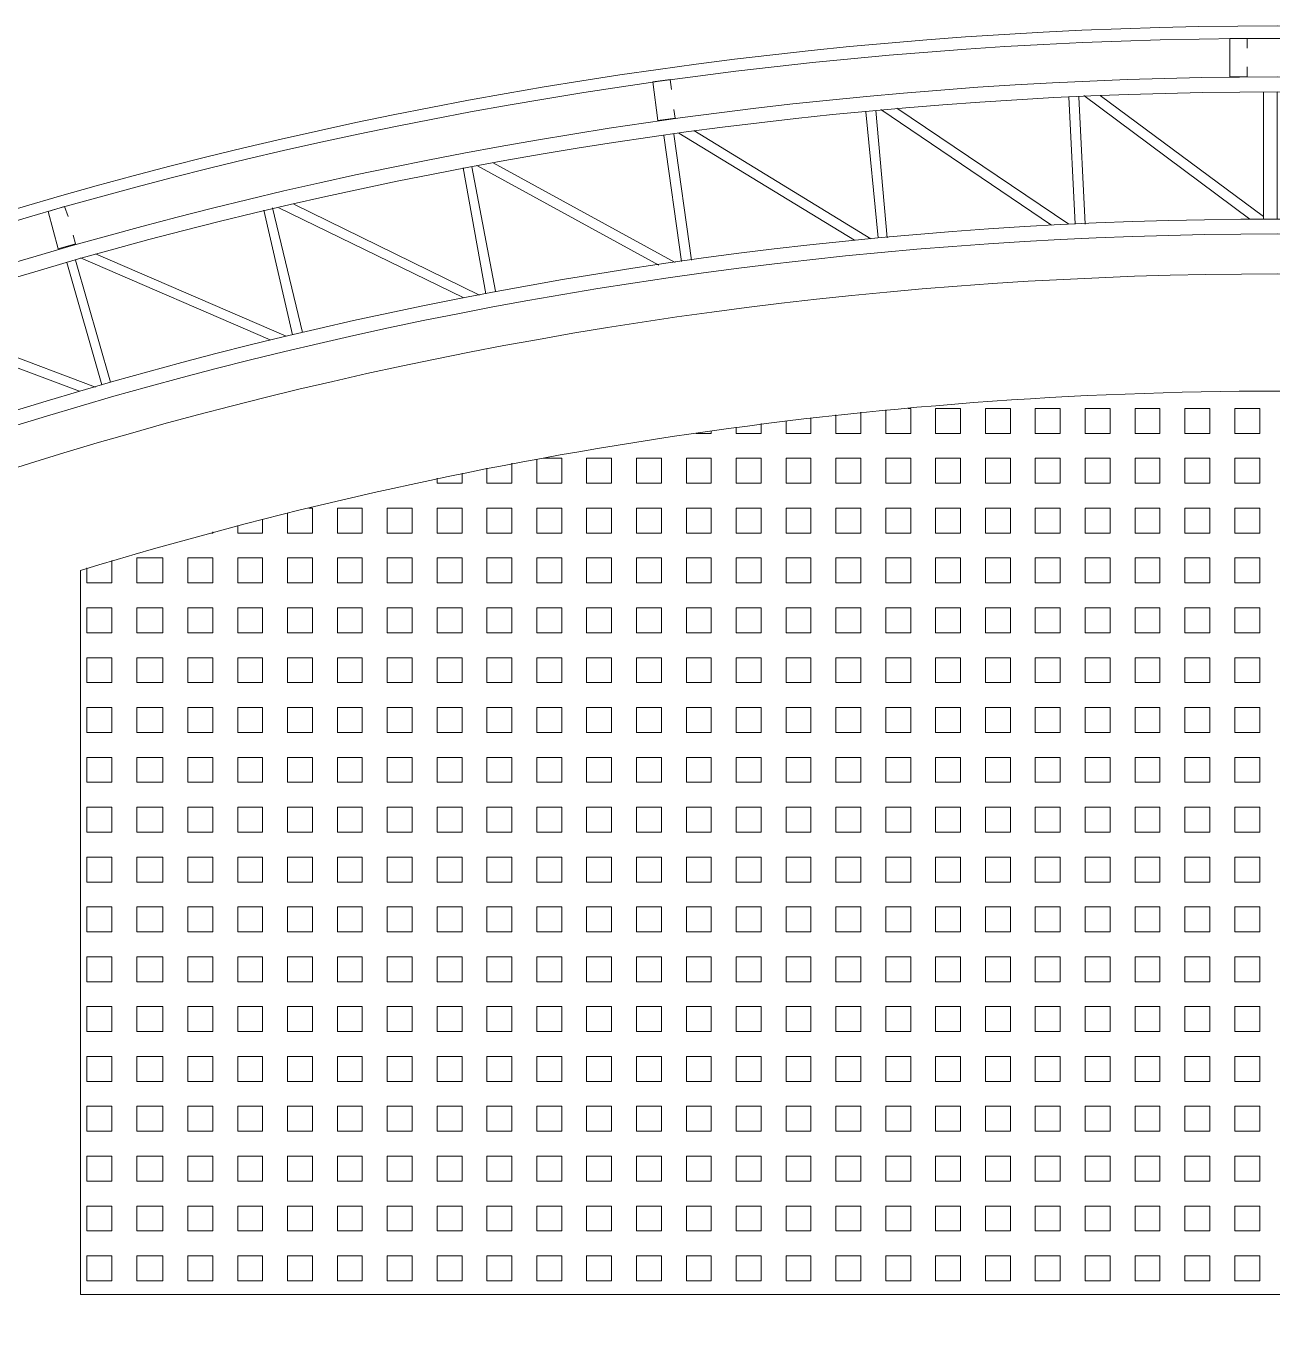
# Model space of a CAD drawing. Header units: millimetres. Extents: x 8 to 69.8, y -142.7 to -115.9.
# Drawn here: x 66.303 to 66.938, y -126.608 to -125.949 of the extents above; entities that cross this region are included whole.
import ezdxf

# ---------------------------------------------------------------- set-up
doc = ezdxf.new("R2010")
doc.units = ezdxf.units.MM
doc.layers.add('PDF3_0', color=7, linetype='Continuous', true_color=0x8e8e8e)
doc.layers.add('PDF3_04-DETALHE', color=7, linetype='Continuous', true_color=0xc6c6c6)

msp = doc.modelspace()

# ---------------------------------------------------------------- linework, layer by layer
at = {"layer": 'PDF3_0', "color": 7, "lineweight": 0}
msp.add_lwpolyline([(68.95576, -127.18679), (68.96084, -127.18425, 0.281491), (66.94026, -125.94854, 0.281232), (64.92031, -127.18425), (64.92539, -127.18679, -0.281529), (66.94026, -125.95489, -0.281207)], format="xyb", close=True, dxfattribs=at)
for points in [[(66.92502, -125.95997), (66.92502, -125.95489), (66.91613, -125.95489), (66.91613, -125.97457), (66.92502, -125.97457), (66.92502, -125.96949)], [(66.63165, -125.98092), (66.63101, -125.97584), (66.62212, -125.97711), (66.62466, -125.9968), (66.63355, -125.99553), (66.63292, -125.99108)], [(66.93328, -126.04696), (66.93328, -125.98219)], [(66.83739, -126.0495), (66.83422, -125.98473)], [(66.84247, -126.0495), (66.8393, -125.98473)], [(66.84184, -125.9841), (66.92629, -126.04696)], [(66.85009, -125.9841), (66.93328, -126.04569)], [(66.73706, -126.05649), (66.73071, -125.99235)], [(66.7415, -126.05649), (66.73579, -125.99172)], [(66.73833, -125.99108), (66.82533, -126.05014)], [(66.74658, -125.99045), (66.83422, -126.0495)], [(66.63546, -126.00315), (66.72499, -126.05776)], [(66.64308, -126.00188), (66.73325, -126.05712)], [(66.63673, -126.06855), (66.62784, -126.00442)], [(66.64181, -126.06792), (66.63292, -126.00378)], [(66.53703, -126.08506), (66.5256, -126.02093)], [(66.54211, -126.08379), (66.53005, -126.02029)], [(66.53259, -126.01966), (66.6253, -126.07046)], [(66.54084, -126.01839), (66.63355, -126.06919)], [(66.32431, -126.04569), (66.3224, -126.04061), (66.31415, -126.04315), (66.31923, -126.0622), (66.32812, -126.05966), (66.32685, -126.05522)], [(66.43861, -126.10602), (66.424, -126.04252)], [(66.44369, -126.10475), (66.42845, -126.04125)], [(66.43162, -126.04125), (66.5256, -126.08697)], [(66.43924, -126.03934), (66.53386, -126.0857)], [(66.34145, -126.13142), (66.32367, -126.06919)], [(66.3459, -126.13015), (66.32812, -126.06792)], [(66.33066, -126.06665), (66.42718, -126.10856)], [(66.33828, -126.06474), (66.43543, -126.10665)], [(66.23922, -126.09522), (66.33828, -126.13269)], [(66.2316, -126.09776), (66.33002, -126.13459)]]:
    msp.add_lwpolyline(points, dxfattribs=at)
for points in [[(68.9056, -127.13599, 0.273254), (66.94026, -125.97457, 0.272971), (64.97492, -127.13599), (65.04541, -127.17473, -0.273469), (66.94026, -126.05458, -0.273204), (68.83575, -127.17473), (68.82622, -127.15758), (68.89607, -127.11885), (68.9056, -127.13599), (68.92084, -127.17473), (68.92084, -127.75449)], [(68.89544, -127.13345, 0.272629), (66.94026, -125.98219, 0.272345), (64.98508, -127.13345), (65.04223, -127.16457, -0.272295), (66.94026, -126.04696), (66.94026, -125.98219), (66.94026, -126.04696, -0.272145), (68.83892, -127.16457)], [(64.96032, -127.25029), (64.96032, -127.17473), (65.06827, -127.17473, -0.271847), (66.94026, -126.0749, -0.272057), (68.81289, -127.17473), (68.92084, -127.17473)], [(67.5505, -126.22603, 0.074043), (66.94026, -126.13459, 0.073846), (66.33066, -126.22603), (66.33066, -126.59497), (67.5505, -126.59497), (67.5505, -126.22603), (67.5505, -126.59497)]]:
    msp.add_lwpolyline(points, format="xyb", dxfattribs=at)
at = {"layer": 'PDF3_04-DETALHE', "lineweight": 0}
for points in [[(66.71547, -126.14666), (66.71547, -126.15618), (66.72817, -126.15618), (66.72817, -126.14539)], [(66.7523, -126.14348), (66.75357, -126.14348), (66.75357, -126.15618), (66.74087, -126.15618), (66.74087, -126.14412)], [(66.64435, -126.15618), (66.65197, -126.15618), (66.65197, -126.15491)], [(66.66467, -126.15301), (66.66467, -126.15618), (66.67737, -126.15618), (66.67737, -126.1511)], [(66.69007, -126.14983), (66.69007, -126.15618), (66.70277, -126.15618), (66.70277, -126.14856)], [(66.53767, -126.17396), (66.53767, -126.18158), (66.55037, -126.18158), (66.55037, -126.17142)], [(66.56624, -126.16888), (66.57577, -126.16888), (66.57577, -126.18158), (66.56307, -126.18158), (66.56307, -126.16952)], [(66.51227, -126.17904), (66.51227, -126.18158), (66.52497, -126.18158), (66.52497, -126.1765)], [(66.44686, -126.19428), (66.44877, -126.19428), (66.44877, -126.20698), (66.43607, -126.20698), (66.43607, -126.19682)], [(66.41067, -126.20317), (66.41067, -126.20698), (66.42337, -126.20698), (66.42337, -126.2)], [(66.39733, -126.20698), (66.39797, -126.20698), (66.39797, -126.20635)], [(66.33383, -126.22476), (66.33383, -126.23238), (66.34653, -126.23238), (66.34653, -126.22095)]]:
    msp.add_lwpolyline(points, dxfattribs=at)
for points in [[(66.77897, -126.14348), (66.77897, -126.15618), (66.76627, -126.15618), (66.76627, -126.14348)], [(66.80437, -126.14348), (66.80437, -126.15618), (66.79167, -126.15618), (66.79167, -126.14348)], [(66.82977, -126.14348), (66.82977, -126.15618), (66.81707, -126.15618), (66.81707, -126.14348)], [(66.85517, -126.14348), (66.85517, -126.15618), (66.84247, -126.15618), (66.84247, -126.14348)], [(66.88057, -126.14348), (66.88057, -126.15618), (66.86787, -126.15618), (66.86787, -126.14348)], [(66.90597, -126.14348), (66.90597, -126.15618), (66.89327, -126.15618), (66.89327, -126.14348)], [(66.93137, -126.14348), (66.93137, -126.15618), (66.91867, -126.15618), (66.91867, -126.14348)], [(66.60117, -126.16888), (66.60117, -126.18158), (66.58847, -126.18158), (66.58847, -126.16888)], [(66.62657, -126.16888), (66.62657, -126.18158), (66.61387, -126.18158), (66.61387, -126.16888)], [(66.65197, -126.16888), (66.65197, -126.18158), (66.63927, -126.18158), (66.63927, -126.16888)], [(66.67737, -126.16888), (66.67737, -126.18158), (66.66467, -126.18158), (66.66467, -126.16888)], [(66.70277, -126.16888), (66.70277, -126.18158), (66.69007, -126.18158), (66.69007, -126.16888)], [(66.72817, -126.16888), (66.72817, -126.18158), (66.71547, -126.18158), (66.71547, -126.16888)], [(66.75357, -126.16888), (66.75357, -126.18158), (66.74087, -126.18158), (66.74087, -126.16888)], [(66.77897, -126.16888), (66.77897, -126.18158), (66.76627, -126.18158), (66.76627, -126.16888)], [(66.80437, -126.16888), (66.80437, -126.18158), (66.79167, -126.18158), (66.79167, -126.16888)], [(66.82977, -126.16888), (66.82977, -126.18158), (66.81707, -126.18158), (66.81707, -126.16888)], [(66.85517, -126.16888), (66.85517, -126.18158), (66.84247, -126.18158), (66.84247, -126.16888)], [(66.88057, -126.16888), (66.88057, -126.18158), (66.86787, -126.18158), (66.86787, -126.16888)], [(66.90597, -126.16888), (66.90597, -126.18158), (66.89327, -126.18158), (66.89327, -126.16888)], [(66.93137, -126.16888), (66.93137, -126.18158), (66.91867, -126.18158), (66.91867, -126.16888)], [(66.47417, -126.19428), (66.47417, -126.20698), (66.46147, -126.20698), (66.46147, -126.19428)], [(66.49957, -126.19428), (66.49957, -126.20698), (66.48687, -126.20698), (66.48687, -126.19428)], [(66.52497, -126.19428), (66.52497, -126.20698), (66.51227, -126.20698), (66.51227, -126.19428)], [(66.55037, -126.19428), (66.55037, -126.20698), (66.53767, -126.20698), (66.53767, -126.19428)], [(66.57577, -126.19428), (66.57577, -126.20698), (66.56307, -126.20698), (66.56307, -126.19428)], [(66.60117, -126.19428), (66.60117, -126.20698), (66.58847, -126.20698), (66.58847, -126.19428)], [(66.62657, -126.19428), (66.62657, -126.20698), (66.61387, -126.20698), (66.61387, -126.19428)], [(66.65197, -126.19428), (66.65197, -126.20698), (66.63927, -126.20698), (66.63927, -126.19428)], [(66.67737, -126.19428), (66.67737, -126.20698), (66.66467, -126.20698), (66.66467, -126.19428)], [(66.70277, -126.19428), (66.70277, -126.20698), (66.69007, -126.20698), (66.69007, -126.19428)], [(66.72817, -126.19428), (66.72817, -126.20698), (66.71547, -126.20698), (66.71547, -126.19428)], [(66.75357, -126.19428), (66.75357, -126.20698), (66.74087, -126.20698), (66.74087, -126.19428)], [(66.77897, -126.19428), (66.77897, -126.20698), (66.76627, -126.20698), (66.76627, -126.19428)], [(66.80437, -126.19428), (66.80437, -126.20698), (66.79167, -126.20698), (66.79167, -126.19428)], [(66.82977, -126.19428), (66.82977, -126.20698), (66.81707, -126.20698), (66.81707, -126.19428)], [(66.85517, -126.19428), (66.85517, -126.20698), (66.84247, -126.20698), (66.84247, -126.19428)], [(66.88057, -126.19428), (66.88057, -126.20698), (66.86787, -126.20698), (66.86787, -126.19428)], [(66.90597, -126.19428), (66.90597, -126.20698), (66.89327, -126.20698), (66.89327, -126.19428)], [(66.93137, -126.19428), (66.93137, -126.20698), (66.91867, -126.20698), (66.91867, -126.19428)], [(66.37257, -126.21968), (66.37257, -126.23238), (66.35923, -126.23238), (66.35923, -126.21968)], [(66.39797, -126.21968), (66.39797, -126.23238), (66.38527, -126.23238), (66.38527, -126.21968)], [(66.42337, -126.21968), (66.42337, -126.23238), (66.41067, -126.23238), (66.41067, -126.21968)], [(66.44877, -126.21968), (66.44877, -126.23238), (66.43607, -126.23238), (66.43607, -126.21968)], [(66.47417, -126.21968), (66.47417, -126.23238), (66.46147, -126.23238), (66.46147, -126.21968)], [(66.49957, -126.21968), (66.49957, -126.23238), (66.48687, -126.23238), (66.48687, -126.21968)], [(66.52497, -126.21968), (66.52497, -126.23238), (66.51227, -126.23238), (66.51227, -126.21968)], [(66.55037, -126.21968), (66.55037, -126.23238), (66.53767, -126.23238), (66.53767, -126.21968)], [(66.57577, -126.21968), (66.57577, -126.23238), (66.56307, -126.23238), (66.56307, -126.21968)], [(66.60117, -126.21968), (66.60117, -126.23238), (66.58847, -126.23238), (66.58847, -126.21968)], [(66.62657, -126.21968), (66.62657, -126.23238), (66.61387, -126.23238), (66.61387, -126.21968)], [(66.65197, -126.21968), (66.65197, -126.23238), (66.63927, -126.23238), (66.63927, -126.21968)], [(66.67737, -126.21968), (66.67737, -126.23238), (66.66467, -126.23238), (66.66467, -126.21968)], [(66.70277, -126.21968), (66.70277, -126.23238), (66.69007, -126.23238), (66.69007, -126.21968)], [(66.72817, -126.21968), (66.72817, -126.23238), (66.71547, -126.23238), (66.71547, -126.21968)], [(66.75357, -126.21968), (66.75357, -126.23238), (66.74087, -126.23238), (66.74087, -126.21968)], [(66.77897, -126.21968), (66.77897, -126.23238), (66.76627, -126.23238), (66.76627, -126.21968)], [(66.80437, -126.21968), (66.80437, -126.23238), (66.79167, -126.23238), (66.79167, -126.21968)], [(66.82977, -126.21968), (66.82977, -126.23238), (66.81707, -126.23238), (66.81707, -126.21968)], [(66.85517, -126.21968), (66.85517, -126.23238), (66.84247, -126.23238), (66.84247, -126.21968)], [(66.88057, -126.21968), (66.88057, -126.23238), (66.86787, -126.23238), (66.86787, -126.21968)], [(66.90597, -126.21968), (66.90597, -126.23238), (66.89327, -126.23238), (66.89327, -126.21968)], [(66.93137, -126.21968), (66.93137, -126.23238), (66.91867, -126.23238), (66.91867, -126.21968)], [(66.34653, -126.24508), (66.34653, -126.25778), (66.33383, -126.25778), (66.33383, -126.24508)], [(66.37257, -126.24508), (66.37257, -126.25778), (66.35923, -126.25778), (66.35923, -126.24508)], [(66.39797, -126.24508), (66.39797, -126.25778), (66.38527, -126.25778), (66.38527, -126.24508)], [(66.42337, -126.24508), (66.42337, -126.25778), (66.41067, -126.25778), (66.41067, -126.24508)], [(66.44877, -126.24508), (66.44877, -126.25778), (66.43607, -126.25778), (66.43607, -126.24508)], [(66.47417, -126.24508), (66.47417, -126.25778), (66.46147, -126.25778), (66.46147, -126.24508)], [(66.49957, -126.24508), (66.49957, -126.25778), (66.48687, -126.25778), (66.48687, -126.24508)], [(66.52497, -126.24508), (66.52497, -126.25778), (66.51227, -126.25778), (66.51227, -126.24508)], [(66.55037, -126.24508), (66.55037, -126.25778), (66.53767, -126.25778), (66.53767, -126.24508)], [(66.57577, -126.24508), (66.57577, -126.25778), (66.56307, -126.25778), (66.56307, -126.24508)], [(66.60117, -126.24508), (66.60117, -126.25778), (66.58847, -126.25778), (66.58847, -126.24508)], [(66.62657, -126.24508), (66.62657, -126.25778), (66.61387, -126.25778), (66.61387, -126.24508)], [(66.65197, -126.24508), (66.65197, -126.25778), (66.63927, -126.25778), (66.63927, -126.24508)], [(66.67737, -126.24508), (66.67737, -126.25778), (66.66467, -126.25778), (66.66467, -126.24508)], [(66.70277, -126.24508), (66.70277, -126.25778), (66.69007, -126.25778), (66.69007, -126.24508)], [(66.72817, -126.24508), (66.72817, -126.25778), (66.71547, -126.25778), (66.71547, -126.24508)], [(66.75357, -126.24508), (66.75357, -126.25778), (66.74087, -126.25778), (66.74087, -126.24508)], [(66.77897, -126.24508), (66.77897, -126.25778), (66.76627, -126.25778), (66.76627, -126.24508)], [(66.80437, -126.24508), (66.80437, -126.25778), (66.79167, -126.25778), (66.79167, -126.24508)], [(66.82977, -126.24508), (66.82977, -126.25778), (66.81707, -126.25778), (66.81707, -126.24508)], [(66.85517, -126.24508), (66.85517, -126.25778), (66.84247, -126.25778), (66.84247, -126.24508)], [(66.88057, -126.24508), (66.88057, -126.25778), (66.86787, -126.25778), (66.86787, -126.24508)], [(66.90597, -126.24508), (66.90597, -126.25778), (66.89327, -126.25778), (66.89327, -126.24508)], [(66.93137, -126.24508), (66.93137, -126.25778), (66.91867, -126.25778), (66.91867, -126.24508)], [(66.34653, -126.27048), (66.34653, -126.28318), (66.33383, -126.28318), (66.33383, -126.27048)], [(66.37257, -126.27048), (66.37257, -126.28318), (66.35923, -126.28318), (66.35923, -126.27048)], [(66.39797, -126.27048), (66.39797, -126.28318), (66.38527, -126.28318), (66.38527, -126.27048)], [(66.42337, -126.27048), (66.42337, -126.28318), (66.41067, -126.28318), (66.41067, -126.27048)], [(66.44877, -126.27048), (66.44877, -126.28318), (66.43607, -126.28318), (66.43607, -126.27048)], [(66.47417, -126.27048), (66.47417, -126.28318), (66.46147, -126.28318), (66.46147, -126.27048)], [(66.49957, -126.27048), (66.49957, -126.28318), (66.48687, -126.28318), (66.48687, -126.27048)], [(66.52497, -126.27048), (66.52497, -126.28318), (66.51227, -126.28318), (66.51227, -126.27048)], [(66.55037, -126.27048), (66.55037, -126.28318), (66.53767, -126.28318), (66.53767, -126.27048)], [(66.57577, -126.27048), (66.57577, -126.28318), (66.56307, -126.28318), (66.56307, -126.27048)], [(66.60117, -126.27048), (66.60117, -126.28318), (66.58847, -126.28318), (66.58847, -126.27048)], [(66.62657, -126.27048), (66.62657, -126.28318), (66.61387, -126.28318), (66.61387, -126.27048)], [(66.65197, -126.27048), (66.65197, -126.28318), (66.63927, -126.28318), (66.63927, -126.27048)], [(66.67737, -126.27048), (66.67737, -126.28318), (66.66467, -126.28318), (66.66467, -126.27048)], [(66.70277, -126.27048), (66.70277, -126.28318), (66.69007, -126.28318), (66.69007, -126.27048)], [(66.72817, -126.27048), (66.72817, -126.28318), (66.71547, -126.28318), (66.71547, -126.27048)], [(66.75357, -126.27048), (66.75357, -126.28318), (66.74087, -126.28318), (66.74087, -126.27048)], [(66.77897, -126.27048), (66.77897, -126.28318), (66.76627, -126.28318), (66.76627, -126.27048)], [(66.80437, -126.27048), (66.80437, -126.28318), (66.79167, -126.28318), (66.79167, -126.27048)], [(66.82977, -126.27048), (66.82977, -126.28318), (66.81707, -126.28318), (66.81707, -126.27048)], [(66.85517, -126.27048), (66.85517, -126.28318), (66.84247, -126.28318), (66.84247, -126.27048)], [(66.88057, -126.27048), (66.88057, -126.28318), (66.86787, -126.28318), (66.86787, -126.27048)], [(66.90597, -126.27048), (66.90597, -126.28318), (66.89327, -126.28318), (66.89327, -126.27048)], [(66.93137, -126.27048), (66.93137, -126.28318), (66.91867, -126.28318), (66.91867, -126.27048)], [(66.34653, -126.29588), (66.34653, -126.30858), (66.33383, -126.30858), (66.33383, -126.29588)], [(66.37257, -126.29588), (66.37257, -126.30858), (66.35923, -126.30858), (66.35923, -126.29588)], [(66.39797, -126.29588), (66.39797, -126.30858), (66.38527, -126.30858), (66.38527, -126.29588)], [(66.42337, -126.29588), (66.42337, -126.30858), (66.41067, -126.30858), (66.41067, -126.29588)], [(66.44877, -126.29588), (66.44877, -126.30858), (66.43607, -126.30858), (66.43607, -126.29588)], [(66.47417, -126.29588), (66.47417, -126.30858), (66.46147, -126.30858), (66.46147, -126.29588)], [(66.49957, -126.29588), (66.49957, -126.30858), (66.48687, -126.30858), (66.48687, -126.29588)], [(66.52497, -126.29588), (66.52497, -126.30858), (66.51227, -126.30858), (66.51227, -126.29588)], [(66.55037, -126.29588), (66.55037, -126.30858), (66.53767, -126.30858), (66.53767, -126.29588)], [(66.57577, -126.29588), (66.57577, -126.30858), (66.56307, -126.30858), (66.56307, -126.29588)], [(66.60117, -126.29588), (66.60117, -126.30858), (66.58847, -126.30858), (66.58847, -126.29588)], [(66.62657, -126.29588), (66.62657, -126.30858), (66.61387, -126.30858), (66.61387, -126.29588)], [(66.65197, -126.29588), (66.65197, -126.30858), (66.63927, -126.30858), (66.63927, -126.29588)], [(66.67737, -126.29588), (66.67737, -126.30858), (66.66467, -126.30858), (66.66467, -126.29588)], [(66.70277, -126.29588), (66.70277, -126.30858), (66.69007, -126.30858), (66.69007, -126.29588)], [(66.72817, -126.29588), (66.72817, -126.30858), (66.71547, -126.30858), (66.71547, -126.29588)], [(66.75357, -126.29588), (66.75357, -126.30858), (66.74087, -126.30858), (66.74087, -126.29588)], [(66.77897, -126.29588), (66.77897, -126.30858), (66.76627, -126.30858), (66.76627, -126.29588)], [(66.80437, -126.29588), (66.80437, -126.30858), (66.79167, -126.30858), (66.79167, -126.29588)], [(66.82977, -126.29588), (66.82977, -126.30858), (66.81707, -126.30858), (66.81707, -126.29588)], [(66.85517, -126.29588), (66.85517, -126.30858), (66.84247, -126.30858), (66.84247, -126.29588)], [(66.88057, -126.29588), (66.88057, -126.30858), (66.86787, -126.30858), (66.86787, -126.29588)], [(66.90597, -126.29588), (66.90597, -126.30858), (66.89327, -126.30858), (66.89327, -126.29588)], [(66.93137, -126.29588), (66.93137, -126.30858), (66.91867, -126.30858), (66.91867, -126.29588)], [(66.34653, -126.32128), (66.34653, -126.33398), (66.33383, -126.33398), (66.33383, -126.32128)], [(66.37257, -126.32128), (66.37257, -126.33398), (66.35923, -126.33398), (66.35923, -126.32128)], [(66.39797, -126.32128), (66.39797, -126.33398), (66.38527, -126.33398), (66.38527, -126.32128)], [(66.42337, -126.32128), (66.42337, -126.33398), (66.41067, -126.33398), (66.41067, -126.32128)], [(66.44877, -126.32128), (66.44877, -126.33398), (66.43607, -126.33398), (66.43607, -126.32128)], [(66.47417, -126.32128), (66.47417, -126.33398), (66.46147, -126.33398), (66.46147, -126.32128)], [(66.49957, -126.32128), (66.49957, -126.33398), (66.48687, -126.33398), (66.48687, -126.32128)], [(66.52497, -126.32128), (66.52497, -126.33398), (66.51227, -126.33398), (66.51227, -126.32128)], [(66.55037, -126.32128), (66.55037, -126.33398), (66.53767, -126.33398), (66.53767, -126.32128)], [(66.57577, -126.32128), (66.57577, -126.33398), (66.56307, -126.33398), (66.56307, -126.32128)], [(66.60117, -126.32128), (66.60117, -126.33398), (66.58847, -126.33398), (66.58847, -126.32128)], [(66.62657, -126.32128), (66.62657, -126.33398), (66.61387, -126.33398), (66.61387, -126.32128)], [(66.65197, -126.32128), (66.65197, -126.33398), (66.63927, -126.33398), (66.63927, -126.32128)], [(66.67737, -126.32128), (66.67737, -126.33398), (66.66467, -126.33398), (66.66467, -126.32128)], [(66.70277, -126.32128), (66.70277, -126.33398), (66.69007, -126.33398), (66.69007, -126.32128)], [(66.72817, -126.32128), (66.72817, -126.33398), (66.71547, -126.33398), (66.71547, -126.32128)], [(66.75357, -126.32128), (66.75357, -126.33398), (66.74087, -126.33398), (66.74087, -126.32128)], [(66.77897, -126.32128), (66.77897, -126.33398), (66.76627, -126.33398), (66.76627, -126.32128)], [(66.80437, -126.32128), (66.80437, -126.33398), (66.79167, -126.33398), (66.79167, -126.32128)], [(66.82977, -126.32128), (66.82977, -126.33398), (66.81707, -126.33398), (66.81707, -126.32128)], [(66.85517, -126.32128), (66.85517, -126.33398), (66.84247, -126.33398), (66.84247, -126.32128)], [(66.88057, -126.32128), (66.88057, -126.33398), (66.86787, -126.33398), (66.86787, -126.32128)], [(66.90597, -126.32128), (66.90597, -126.33398), (66.89327, -126.33398), (66.89327, -126.32128)], [(66.93137, -126.32128), (66.93137, -126.33398), (66.91867, -126.33398), (66.91867, -126.32128)], [(66.34653, -126.34668), (66.34653, -126.35938), (66.33383, -126.35938), (66.33383, -126.34668)], [(66.37257, -126.34668), (66.37257, -126.35938), (66.35923, -126.35938), (66.35923, -126.34668)], [(66.39797, -126.34668), (66.39797, -126.35938), (66.38527, -126.35938), (66.38527, -126.34668)], [(66.42337, -126.34668), (66.42337, -126.35938), (66.41067, -126.35938), (66.41067, -126.34668)], [(66.44877, -126.34668), (66.44877, -126.35938), (66.43607, -126.35938), (66.43607, -126.34668)], [(66.47417, -126.34668), (66.47417, -126.35938), (66.46147, -126.35938), (66.46147, -126.34668)], [(66.49957, -126.34668), (66.49957, -126.35938), (66.48687, -126.35938), (66.48687, -126.34668)], [(66.52497, -126.34668), (66.52497, -126.35938), (66.51227, -126.35938), (66.51227, -126.34668)], [(66.55037, -126.34668), (66.55037, -126.35938), (66.53767, -126.35938), (66.53767, -126.34668)], [(66.57577, -126.34668), (66.57577, -126.35938), (66.56307, -126.35938), (66.56307, -126.34668)], [(66.60117, -126.34668), (66.60117, -126.35938), (66.58847, -126.35938), (66.58847, -126.34668)], [(66.62657, -126.34668), (66.62657, -126.35938), (66.61387, -126.35938), (66.61387, -126.34668)], [(66.65197, -126.34668), (66.65197, -126.35938), (66.63927, -126.35938), (66.63927, -126.34668)], [(66.67737, -126.34668), (66.67737, -126.35938), (66.66467, -126.35938), (66.66467, -126.34668)], [(66.70277, -126.34668), (66.70277, -126.35938), (66.69007, -126.35938), (66.69007, -126.34668)], [(66.72817, -126.34668), (66.72817, -126.35938), (66.71547, -126.35938), (66.71547, -126.34668)], [(66.75357, -126.34668), (66.75357, -126.35938), (66.74087, -126.35938), (66.74087, -126.34668)], [(66.77897, -126.34668), (66.77897, -126.35938), (66.76627, -126.35938), (66.76627, -126.34668)], [(66.80437, -126.34668), (66.80437, -126.35938), (66.79167, -126.35938), (66.79167, -126.34668)], [(66.82977, -126.34668), (66.82977, -126.35938), (66.81707, -126.35938), (66.81707, -126.34668)], [(66.85517, -126.34668), (66.85517, -126.35938), (66.84247, -126.35938), (66.84247, -126.34668)], [(66.88057, -126.34668), (66.88057, -126.35938), (66.86787, -126.35938), (66.86787, -126.34668)], [(66.90597, -126.34668), (66.90597, -126.35938), (66.89327, -126.35938), (66.89327, -126.34668)], [(66.93137, -126.34668), (66.93137, -126.35938), (66.91867, -126.35938), (66.91867, -126.34668)], [(66.34653, -126.37208), (66.34653, -126.38478), (66.33383, -126.38478), (66.33383, -126.37208)], [(66.37257, -126.37208), (66.37257, -126.38478), (66.35923, -126.38478), (66.35923, -126.37208)], [(66.39797, -126.37208), (66.39797, -126.38478), (66.38527, -126.38478), (66.38527, -126.37208)], [(66.42337, -126.37208), (66.42337, -126.38478), (66.41067, -126.38478), (66.41067, -126.37208)], [(66.44877, -126.37208), (66.44877, -126.38478), (66.43607, -126.38478), (66.43607, -126.37208)], [(66.47417, -126.37208), (66.47417, -126.38478), (66.46147, -126.38478), (66.46147, -126.37208)], [(66.49957, -126.37208), (66.49957, -126.38478), (66.48687, -126.38478), (66.48687, -126.37208)], [(66.52497, -126.37208), (66.52497, -126.38478), (66.51227, -126.38478), (66.51227, -126.37208)], [(66.55037, -126.37208), (66.55037, -126.38478), (66.53767, -126.38478), (66.53767, -126.37208)], [(66.57577, -126.37208), (66.57577, -126.38478), (66.56307, -126.38478), (66.56307, -126.37208)], [(66.60117, -126.37208), (66.60117, -126.38478), (66.58847, -126.38478), (66.58847, -126.37208)], [(66.62657, -126.37208), (66.62657, -126.38478), (66.61387, -126.38478), (66.61387, -126.37208)], [(66.65197, -126.37208), (66.65197, -126.38478), (66.63927, -126.38478), (66.63927, -126.37208)], [(66.67737, -126.37208), (66.67737, -126.38478), (66.66467, -126.38478), (66.66467, -126.37208)], [(66.70277, -126.37208), (66.70277, -126.38478), (66.69007, -126.38478), (66.69007, -126.37208)], [(66.72817, -126.37208), (66.72817, -126.38478), (66.71547, -126.38478), (66.71547, -126.37208)], [(66.75357, -126.37208), (66.75357, -126.38478), (66.74087, -126.38478), (66.74087, -126.37208)], [(66.77897, -126.37208), (66.77897, -126.38478), (66.76627, -126.38478), (66.76627, -126.37208)], [(66.80437, -126.37208), (66.80437, -126.38478), (66.79167, -126.38478), (66.79167, -126.37208)], [(66.82977, -126.37208), (66.82977, -126.38478), (66.81707, -126.38478), (66.81707, -126.37208)], [(66.85517, -126.37208), (66.85517, -126.38478), (66.84247, -126.38478), (66.84247, -126.37208)], [(66.88057, -126.37208), (66.88057, -126.38478), (66.86787, -126.38478), (66.86787, -126.37208)], [(66.90597, -126.37208), (66.90597, -126.38478), (66.89327, -126.38478), (66.89327, -126.37208)], [(66.93137, -126.37208), (66.93137, -126.38478), (66.91867, -126.38478), (66.91867, -126.37208)], [(66.34653, -126.39748), (66.34653, -126.41018), (66.33383, -126.41018), (66.33383, -126.39748)], [(66.37257, -126.39748), (66.37257, -126.41018), (66.35923, -126.41018), (66.35923, -126.39748)], [(66.39797, -126.39748), (66.39797, -126.41018), (66.38527, -126.41018), (66.38527, -126.39748)], [(66.42337, -126.39748), (66.42337, -126.41018), (66.41067, -126.41018), (66.41067, -126.39748)], [(66.44877, -126.39748), (66.44877, -126.41018), (66.43607, -126.41018), (66.43607, -126.39748)], [(66.47417, -126.39748), (66.47417, -126.41018), (66.46147, -126.41018), (66.46147, -126.39748)], [(66.49957, -126.39748), (66.49957, -126.41018), (66.48687, -126.41018), (66.48687, -126.39748)], [(66.52497, -126.39748), (66.52497, -126.41018), (66.51227, -126.41018), (66.51227, -126.39748)], [(66.55037, -126.39748), (66.55037, -126.41018), (66.53767, -126.41018), (66.53767, -126.39748)], [(66.57577, -126.39748), (66.57577, -126.41018), (66.56307, -126.41018), (66.56307, -126.39748)], [(66.60117, -126.39748), (66.60117, -126.41018), (66.58847, -126.41018), (66.58847, -126.39748)], [(66.62657, -126.39748), (66.62657, -126.41018), (66.61387, -126.41018), (66.61387, -126.39748)], [(66.65197, -126.39748), (66.65197, -126.41018), (66.63927, -126.41018), (66.63927, -126.39748)], [(66.67737, -126.39748), (66.67737, -126.41018), (66.66467, -126.41018), (66.66467, -126.39748)], [(66.70277, -126.39748), (66.70277, -126.41018), (66.69007, -126.41018), (66.69007, -126.39748)], [(66.72817, -126.39748), (66.72817, -126.41018), (66.71547, -126.41018), (66.71547, -126.39748)], [(66.75357, -126.39748), (66.75357, -126.41018), (66.74087, -126.41018), (66.74087, -126.39748)], [(66.77897, -126.39748), (66.77897, -126.41018), (66.76627, -126.41018), (66.76627, -126.39748)], [(66.80437, -126.39748), (66.80437, -126.41018), (66.79167, -126.41018), (66.79167, -126.39748)], [(66.82977, -126.39748), (66.82977, -126.41018), (66.81707, -126.41018), (66.81707, -126.39748)], [(66.85517, -126.39748), (66.85517, -126.41018), (66.84247, -126.41018), (66.84247, -126.39748)], [(66.88057, -126.39748), (66.88057, -126.41018), (66.86787, -126.41018), (66.86787, -126.39748)], [(66.90597, -126.39748), (66.90597, -126.41018), (66.89327, -126.41018), (66.89327, -126.39748)], [(66.93137, -126.39748), (66.93137, -126.41018), (66.91867, -126.41018), (66.91867, -126.39748)], [(66.34653, -126.42288), (66.34653, -126.43558), (66.33383, -126.43558), (66.33383, -126.42288)], [(66.37257, -126.42288), (66.37257, -126.43558), (66.35923, -126.43558), (66.35923, -126.42288)], [(66.39797, -126.42288), (66.39797, -126.43558), (66.38527, -126.43558), (66.38527, -126.42288)], [(66.42337, -126.42288), (66.42337, -126.43558), (66.41067, -126.43558), (66.41067, -126.42288)], [(66.44877, -126.42288), (66.44877, -126.43558), (66.43607, -126.43558), (66.43607, -126.42288)], [(66.47417, -126.42288), (66.47417, -126.43558), (66.46147, -126.43558), (66.46147, -126.42288)], [(66.49957, -126.42288), (66.49957, -126.43558), (66.48687, -126.43558), (66.48687, -126.42288)], [(66.52497, -126.42288), (66.52497, -126.43558), (66.51227, -126.43558), (66.51227, -126.42288)], [(66.55037, -126.42288), (66.55037, -126.43558), (66.53767, -126.43558), (66.53767, -126.42288)], [(66.57577, -126.42288), (66.57577, -126.43558), (66.56307, -126.43558), (66.56307, -126.42288)], [(66.60117, -126.42288), (66.60117, -126.43558), (66.58847, -126.43558), (66.58847, -126.42288)], [(66.62657, -126.42288), (66.62657, -126.43558), (66.61387, -126.43558), (66.61387, -126.42288)], [(66.65197, -126.42288), (66.65197, -126.43558), (66.63927, -126.43558), (66.63927, -126.42288)], [(66.67737, -126.42288), (66.67737, -126.43558), (66.66467, -126.43558), (66.66467, -126.42288)], [(66.70277, -126.42288), (66.70277, -126.43558), (66.69007, -126.43558), (66.69007, -126.42288)], [(66.72817, -126.42288), (66.72817, -126.43558), (66.71547, -126.43558), (66.71547, -126.42288)], [(66.75357, -126.42288), (66.75357, -126.43558), (66.74087, -126.43558), (66.74087, -126.42288)], [(66.77897, -126.42288), (66.77897, -126.43558), (66.76627, -126.43558), (66.76627, -126.42288)], [(66.80437, -126.42288), (66.80437, -126.43558), (66.79167, -126.43558), (66.79167, -126.42288)], [(66.82977, -126.42288), (66.82977, -126.43558), (66.81707, -126.43558), (66.81707, -126.42288)], [(66.85517, -126.42288), (66.85517, -126.43558), (66.84247, -126.43558), (66.84247, -126.42288)], [(66.88057, -126.42288), (66.88057, -126.43558), (66.86787, -126.43558), (66.86787, -126.42288)], [(66.90597, -126.42288), (66.90597, -126.43558), (66.89327, -126.43558), (66.89327, -126.42288)], [(66.93137, -126.42288), (66.93137, -126.43558), (66.91867, -126.43558), (66.91867, -126.42288)], [(66.34653, -126.44828), (66.34653, -126.46098), (66.33383, -126.46098), (66.33383, -126.44828)], [(66.37257, -126.44828), (66.37257, -126.46098), (66.35923, -126.46098), (66.35923, -126.44828)], [(66.39797, -126.44828), (66.39797, -126.46098), (66.38527, -126.46098), (66.38527, -126.44828)], [(66.42337, -126.44828), (66.42337, -126.46098), (66.41067, -126.46098), (66.41067, -126.44828)], [(66.44877, -126.44828), (66.44877, -126.46098), (66.43607, -126.46098), (66.43607, -126.44828)], [(66.47417, -126.44828), (66.47417, -126.46098), (66.46147, -126.46098), (66.46147, -126.44828)], [(66.49957, -126.44828), (66.49957, -126.46098), (66.48687, -126.46098), (66.48687, -126.44828)], [(66.52497, -126.44828), (66.52497, -126.46098), (66.51227, -126.46098), (66.51227, -126.44828)], [(66.55037, -126.44828), (66.55037, -126.46098), (66.53767, -126.46098), (66.53767, -126.44828)], [(66.57577, -126.44828), (66.57577, -126.46098), (66.56307, -126.46098), (66.56307, -126.44828)], [(66.60117, -126.44828), (66.60117, -126.46098), (66.58847, -126.46098), (66.58847, -126.44828)], [(66.62657, -126.44828), (66.62657, -126.46098), (66.61387, -126.46098), (66.61387, -126.44828)], [(66.65197, -126.44828), (66.65197, -126.46098), (66.63927, -126.46098), (66.63927, -126.44828)], [(66.67737, -126.44828), (66.67737, -126.46098), (66.66467, -126.46098), (66.66467, -126.44828)], [(66.70277, -126.44828), (66.70277, -126.46098), (66.69007, -126.46098), (66.69007, -126.44828)], [(66.72817, -126.44828), (66.72817, -126.46098), (66.71547, -126.46098), (66.71547, -126.44828)], [(66.75357, -126.44828), (66.75357, -126.46098), (66.74087, -126.46098), (66.74087, -126.44828)], [(66.77897, -126.44828), (66.77897, -126.46098), (66.76627, -126.46098), (66.76627, -126.44828)], [(66.80437, -126.44828), (66.80437, -126.46098), (66.79167, -126.46098), (66.79167, -126.44828)], [(66.82977, -126.44828), (66.82977, -126.46098), (66.81707, -126.46098), (66.81707, -126.44828)], [(66.85517, -126.44828), (66.85517, -126.46098), (66.84247, -126.46098), (66.84247, -126.44828)], [(66.88057, -126.44828), (66.88057, -126.46098), (66.86787, -126.46098), (66.86787, -126.44828)], [(66.90597, -126.44828), (66.90597, -126.46098), (66.89327, -126.46098), (66.89327, -126.44828)], [(66.93137, -126.44828), (66.93137, -126.46098), (66.91867, -126.46098), (66.91867, -126.44828)], [(66.34653, -126.47368), (66.34653, -126.48638), (66.33383, -126.48638), (66.33383, -126.47368)], [(66.37257, -126.47368), (66.37257, -126.48638), (66.35923, -126.48638), (66.35923, -126.47368)], [(66.39797, -126.47368), (66.39797, -126.48638), (66.38527, -126.48638), (66.38527, -126.47368)], [(66.42337, -126.47368), (66.42337, -126.48638), (66.41067, -126.48638), (66.41067, -126.47368)], [(66.44877, -126.47368), (66.44877, -126.48638), (66.43607, -126.48638), (66.43607, -126.47368)], [(66.47417, -126.47368), (66.47417, -126.48638), (66.46147, -126.48638), (66.46147, -126.47368)], [(66.49957, -126.47368), (66.49957, -126.48638), (66.48687, -126.48638), (66.48687, -126.47368)], [(66.52497, -126.47368), (66.52497, -126.48638), (66.51227, -126.48638), (66.51227, -126.47368)], [(66.55037, -126.47368), (66.55037, -126.48638), (66.53767, -126.48638), (66.53767, -126.47368)], [(66.57577, -126.47368), (66.57577, -126.48638), (66.56307, -126.48638), (66.56307, -126.47368)], [(66.60117, -126.47368), (66.60117, -126.48638), (66.58847, -126.48638), (66.58847, -126.47368)], [(66.62657, -126.47368), (66.62657, -126.48638), (66.61387, -126.48638), (66.61387, -126.47368)], [(66.65197, -126.47368), (66.65197, -126.48638), (66.63927, -126.48638), (66.63927, -126.47368)], [(66.67737, -126.47368), (66.67737, -126.48638), (66.66467, -126.48638), (66.66467, -126.47368)], [(66.70277, -126.47368), (66.70277, -126.48638), (66.69007, -126.48638), (66.69007, -126.47368)], [(66.72817, -126.47368), (66.72817, -126.48638), (66.71547, -126.48638), (66.71547, -126.47368)], [(66.75357, -126.47368), (66.75357, -126.48638), (66.74087, -126.48638), (66.74087, -126.47368)], [(66.77897, -126.47368), (66.77897, -126.48638), (66.76627, -126.48638), (66.76627, -126.47368)], [(66.80437, -126.47368), (66.80437, -126.48638), (66.79167, -126.48638), (66.79167, -126.47368)], [(66.82977, -126.47368), (66.82977, -126.48638), (66.81707, -126.48638), (66.81707, -126.47368)], [(66.85517, -126.47368), (66.85517, -126.48638), (66.84247, -126.48638), (66.84247, -126.47368)], [(66.88057, -126.47368), (66.88057, -126.48638), (66.86787, -126.48638), (66.86787, -126.47368)], [(66.90597, -126.47368), (66.90597, -126.48638), (66.89327, -126.48638), (66.89327, -126.47368)], [(66.93137, -126.47368), (66.93137, -126.48638), (66.91867, -126.48638), (66.91867, -126.47368)], [(66.34653, -126.49908), (66.34653, -126.51178), (66.33383, -126.51178), (66.33383, -126.49908)], [(66.37257, -126.49908), (66.37257, -126.51178), (66.35923, -126.51178), (66.35923, -126.49908)], [(66.39797, -126.49908), (66.39797, -126.51178), (66.38527, -126.51178), (66.38527, -126.49908)], [(66.42337, -126.49908), (66.42337, -126.51178), (66.41067, -126.51178), (66.41067, -126.49908)], [(66.44877, -126.49908), (66.44877, -126.51178), (66.43607, -126.51178), (66.43607, -126.49908)], [(66.47417, -126.49908), (66.47417, -126.51178), (66.46147, -126.51178), (66.46147, -126.49908)], [(66.49957, -126.49908), (66.49957, -126.51178), (66.48687, -126.51178), (66.48687, -126.49908)], [(66.52497, -126.49908), (66.52497, -126.51178), (66.51227, -126.51178), (66.51227, -126.49908)], [(66.55037, -126.49908), (66.55037, -126.51178), (66.53767, -126.51178), (66.53767, -126.49908)], [(66.57577, -126.49908), (66.57577, -126.51178), (66.56307, -126.51178), (66.56307, -126.49908)], [(66.60117, -126.49908), (66.60117, -126.51178), (66.58847, -126.51178), (66.58847, -126.49908)], [(66.62657, -126.49908), (66.62657, -126.51178), (66.61387, -126.51178), (66.61387, -126.49908)], [(66.65197, -126.49908), (66.65197, -126.51178), (66.63927, -126.51178), (66.63927, -126.49908)], [(66.67737, -126.49908), (66.67737, -126.51178), (66.66467, -126.51178), (66.66467, -126.49908)], [(66.70277, -126.49908), (66.70277, -126.51178), (66.69007, -126.51178), (66.69007, -126.49908)], [(66.72817, -126.49908), (66.72817, -126.51178), (66.71547, -126.51178), (66.71547, -126.49908)], [(66.75357, -126.49908), (66.75357, -126.51178), (66.74087, -126.51178), (66.74087, -126.49908)], [(66.77897, -126.49908), (66.77897, -126.51178), (66.76627, -126.51178), (66.76627, -126.49908)], [(66.80437, -126.49908), (66.80437, -126.51178), (66.79167, -126.51178), (66.79167, -126.49908)], [(66.82977, -126.49908), (66.82977, -126.51178), (66.81707, -126.51178), (66.81707, -126.49908)], [(66.85517, -126.49908), (66.85517, -126.51178), (66.84247, -126.51178), (66.84247, -126.49908)], [(66.88057, -126.49908), (66.88057, -126.51178), (66.86787, -126.51178), (66.86787, -126.49908)], [(66.90597, -126.49908), (66.90597, -126.51178), (66.89327, -126.51178), (66.89327, -126.49908)], [(66.93137, -126.49908), (66.93137, -126.51178), (66.91867, -126.51178), (66.91867, -126.49908)], [(66.34653, -126.52448), (66.34653, -126.53718), (66.33383, -126.53718), (66.33383, -126.52448)], [(66.37257, -126.52448), (66.37257, -126.53718), (66.35923, -126.53718), (66.35923, -126.52448)], [(66.39797, -126.52448), (66.39797, -126.53718), (66.38527, -126.53718), (66.38527, -126.52448)], [(66.42337, -126.52448), (66.42337, -126.53718), (66.41067, -126.53718), (66.41067, -126.52448)], [(66.44877, -126.52448), (66.44877, -126.53718), (66.43607, -126.53718), (66.43607, -126.52448)], [(66.47417, -126.52448), (66.47417, -126.53718), (66.46147, -126.53718), (66.46147, -126.52448)], [(66.49957, -126.52448), (66.49957, -126.53718), (66.48687, -126.53718), (66.48687, -126.52448)], [(66.52497, -126.52448), (66.52497, -126.53718), (66.51227, -126.53718), (66.51227, -126.52448)], [(66.55037, -126.52448), (66.55037, -126.53718), (66.53767, -126.53718), (66.53767, -126.52448)], [(66.57577, -126.52448), (66.57577, -126.53718), (66.56307, -126.53718), (66.56307, -126.52448)], [(66.60117, -126.52448), (66.60117, -126.53718), (66.58847, -126.53718), (66.58847, -126.52448)], [(66.62657, -126.52448), (66.62657, -126.53718), (66.61387, -126.53718), (66.61387, -126.52448)], [(66.65197, -126.52448), (66.65197, -126.53718), (66.63927, -126.53718), (66.63927, -126.52448)], [(66.67737, -126.52448), (66.67737, -126.53718), (66.66467, -126.53718), (66.66467, -126.52448)], [(66.70277, -126.52448), (66.70277, -126.53718), (66.69007, -126.53718), (66.69007, -126.52448)], [(66.72817, -126.52448), (66.72817, -126.53718), (66.71547, -126.53718), (66.71547, -126.52448)], [(66.75357, -126.52448), (66.75357, -126.53718), (66.74087, -126.53718), (66.74087, -126.52448)], [(66.77897, -126.52448), (66.77897, -126.53718), (66.76627, -126.53718), (66.76627, -126.52448)], [(66.80437, -126.52448), (66.80437, -126.53718), (66.79167, -126.53718), (66.79167, -126.52448)], [(66.82977, -126.52448), (66.82977, -126.53718), (66.81707, -126.53718), (66.81707, -126.52448)], [(66.85517, -126.52448), (66.85517, -126.53718), (66.84247, -126.53718), (66.84247, -126.52448)], [(66.88057, -126.52448), (66.88057, -126.53718), (66.86787, -126.53718), (66.86787, -126.52448)], [(66.90597, -126.52448), (66.90597, -126.53718), (66.89327, -126.53718), (66.89327, -126.52448)], [(66.93137, -126.52448), (66.93137, -126.53718), (66.91867, -126.53718), (66.91867, -126.52448)], [(66.34653, -126.54988), (66.34653, -126.56258), (66.33383, -126.56258), (66.33383, -126.54988)], [(66.37257, -126.54988), (66.37257, -126.56258), (66.35923, -126.56258), (66.35923, -126.54988)], [(66.39797, -126.54988), (66.39797, -126.56258), (66.38527, -126.56258), (66.38527, -126.54988)], [(66.42337, -126.54988), (66.42337, -126.56258), (66.41067, -126.56258), (66.41067, -126.54988)], [(66.44877, -126.54988), (66.44877, -126.56258), (66.43607, -126.56258), (66.43607, -126.54988)], [(66.47417, -126.54988), (66.47417, -126.56258), (66.46147, -126.56258), (66.46147, -126.54988)], [(66.49957, -126.54988), (66.49957, -126.56258), (66.48687, -126.56258), (66.48687, -126.54988)], [(66.52497, -126.54988), (66.52497, -126.56258), (66.51227, -126.56258), (66.51227, -126.54988)], [(66.55037, -126.54988), (66.55037, -126.56258), (66.53767, -126.56258), (66.53767, -126.54988)], [(66.57577, -126.54988), (66.57577, -126.56258), (66.56307, -126.56258), (66.56307, -126.54988)], [(66.60117, -126.54988), (66.60117, -126.56258), (66.58847, -126.56258), (66.58847, -126.54988)], [(66.62657, -126.54988), (66.62657, -126.56258), (66.61387, -126.56258), (66.61387, -126.54988)], [(66.65197, -126.54988), (66.65197, -126.56258), (66.63927, -126.56258), (66.63927, -126.54988)], [(66.67737, -126.54988), (66.67737, -126.56258), (66.66467, -126.56258), (66.66467, -126.54988)], [(66.70277, -126.54988), (66.70277, -126.56258), (66.69007, -126.56258), (66.69007, -126.54988)], [(66.72817, -126.54988), (66.72817, -126.56258), (66.71547, -126.56258), (66.71547, -126.54988)], [(66.75357, -126.54988), (66.75357, -126.56258), (66.74087, -126.56258), (66.74087, -126.54988)], [(66.77897, -126.54988), (66.77897, -126.56258), (66.76627, -126.56258), (66.76627, -126.54988)], [(66.80437, -126.54988), (66.80437, -126.56258), (66.79167, -126.56258), (66.79167, -126.54988)], [(66.82977, -126.54988), (66.82977, -126.56258), (66.81707, -126.56258), (66.81707, -126.54988)], [(66.85517, -126.54988), (66.85517, -126.56258), (66.84247, -126.56258), (66.84247, -126.54988)], [(66.88057, -126.54988), (66.88057, -126.56258), (66.86787, -126.56258), (66.86787, -126.54988)], [(66.90597, -126.54988), (66.90597, -126.56258), (66.89327, -126.56258), (66.89327, -126.54988)], [(66.93137, -126.54988), (66.93137, -126.56258), (66.91867, -126.56258), (66.91867, -126.54988)], [(66.34653, -126.57528), (66.34653, -126.58798), (66.33383, -126.58798), (66.33383, -126.57528)], [(66.37257, -126.57528), (66.37257, -126.58798), (66.35923, -126.58798), (66.35923, -126.57528)], [(66.39797, -126.57528), (66.39797, -126.58798), (66.38527, -126.58798), (66.38527, -126.57528)], [(66.42337, -126.57528), (66.42337, -126.58798), (66.41067, -126.58798), (66.41067, -126.57528)], [(66.44877, -126.57528), (66.44877, -126.58798), (66.43607, -126.58798), (66.43607, -126.57528)], [(66.47417, -126.57528), (66.47417, -126.58798), (66.46147, -126.58798), (66.46147, -126.57528)], [(66.49957, -126.57528), (66.49957, -126.58798), (66.48687, -126.58798), (66.48687, -126.57528)], [(66.52497, -126.57528), (66.52497, -126.58798), (66.51227, -126.58798), (66.51227, -126.57528)], [(66.55037, -126.57528), (66.55037, -126.58798), (66.53767, -126.58798), (66.53767, -126.57528)], [(66.57577, -126.57528), (66.57577, -126.58798), (66.56307, -126.58798), (66.56307, -126.57528)], [(66.60117, -126.57528), (66.60117, -126.58798), (66.58847, -126.58798), (66.58847, -126.57528)], [(66.62657, -126.57528), (66.62657, -126.58798), (66.61387, -126.58798), (66.61387, -126.57528)], [(66.65197, -126.57528), (66.65197, -126.58798), (66.63927, -126.58798), (66.63927, -126.57528)], [(66.67737, -126.57528), (66.67737, -126.58798), (66.66467, -126.58798), (66.66467, -126.57528)], [(66.70277, -126.57528), (66.70277, -126.58798), (66.69007, -126.58798), (66.69007, -126.57528)], [(66.72817, -126.57528), (66.72817, -126.58798), (66.71547, -126.58798), (66.71547, -126.57528)], [(66.75357, -126.57528), (66.75357, -126.58798), (66.74087, -126.58798), (66.74087, -126.57528)], [(66.77897, -126.57528), (66.77897, -126.58798), (66.76627, -126.58798), (66.76627, -126.57528)], [(66.80437, -126.57528), (66.80437, -126.58798), (66.79167, -126.58798), (66.79167, -126.57528)], [(66.82977, -126.57528), (66.82977, -126.58798), (66.81707, -126.58798), (66.81707, -126.57528)], [(66.85517, -126.57528), (66.85517, -126.58798), (66.84247, -126.58798), (66.84247, -126.57528)], [(66.88057, -126.57528), (66.88057, -126.58798), (66.86787, -126.58798), (66.86787, -126.57528)], [(66.90597, -126.57528), (66.90597, -126.58798), (66.89327, -126.58798), (66.89327, -126.57528)], [(66.93137, -126.57528), (66.93137, -126.58798), (66.91867, -126.58798), (66.91867, -126.57528)]]:
    msp.add_lwpolyline(points, close=True, dxfattribs=at)

doc.saveas('drawing.dxf')
